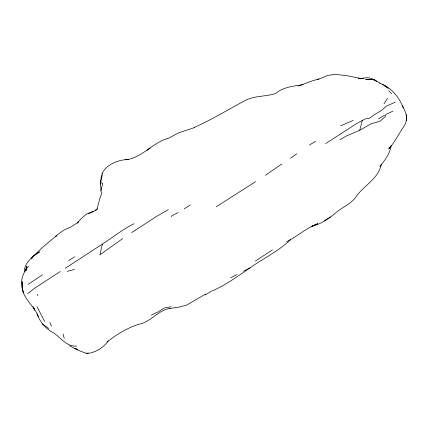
<?xml version="1.0" encoding="UTF-8"?>
<svg xmlns="http://www.w3.org/2000/svg" width="428" height="428" viewBox="0 0 428 428"><rect width="100%" height="100%" fill="white"/><g stroke="black" fill="none" stroke-linecap="round" stroke-linejoin="round"><path stroke-width="0.64" d="M390.074 146.783L388.758 148.965C395.007 141.882 399.046 133.236 404.428 125.543C408.307 119.203 406.161 111.569 402.122 105.86M100.569 184.158L101.383 175.031M406.311 120.766L406.391 114.581M25.814 270.978L26.531 266.355L25.653 270.833M133.996 223.7C122.777 229.376 112.869 237.256 102.329 244.121L99.917 254.874L122.659 238.594M25.99 270.261L26.878 266.467L25.814 270.86M381.311 163.967C378.785 178.936 363.281 185.559 355.625 197.426C350.666 204.07 342.486 207.109 336.269 212.374C329.025 218.612 320.888 224.24 311.44 226.417L317.753 223.673C306.389 228.049 297.198 236.342 286.434 241.82M391.245 145.199C390.175 153.508 384.895 160.158 379.925 166.513M102.677 173.511L100.254 183.248L101.265 190.503M339.96 139.667L346.236 136.056L359.739 130.267L362.27 120.546L365.175 118.931L369.193 118.374L375.126 114.244L381.364 110.574L386.318 106.139L395.221 102.19M31.249 258.913L33.405 255.917L39.617 251.814L32.897 256.474L42.613 247.331L58.304 234.121L64.189 229.927L70.904 226.979L76.981 223.063L81.176 218.671L86.686 213.909L93.673 211.368M55.747 236.679L56.389 235.646L55.645 236.668M32.063 258.004L33.074 256.436M383.986 103.811L387.533 98.419M108.214 340.881C103.458 347.804 95.417 352.661 87.028 353.549L77.816 350.19L69.545 345.685M101.875 173.795C106.738 163.881 118.171 160.029 128.523 159.312M28.457 266.489C21.94 273.278 19.287 284.262 23.738 292.789M77.447 223.09L78.527 221.677L77.489 222.999M171.173 216.6L172.029 215.68L178.134 212.566M33.405 255.917C29.275 260.106 23.647 265.328 24.615 271.791M290.682 239.509C278.847 251.076 263.466 258.218 250.091 267.832C237.754 276.188 225.738 285.171 211.892 291.045M27.66 293.715L34.336 288.429L60.262 271.566M125.383 159.89C141.663 158.06 151.801 143.417 166.899 138.731M205.558 294.106L186.549 305.127L179.166 307.069L169.328 308.567M106.995 342.068C116.459 334.434 126.993 328.148 138.57 324.306C150.779 322.316 157.809 310.198 169.991 308.395M28.141 284.326L42.458 274.846M96.482 209.72L95.412 210.496L97.086 208.859L99.788 198.544L101.907 192.916L100.623 190.514L102.838 183.601L100.944 182.553M290.489 158.189L296.823 153.77M97.531 208.88L94.829 210.753L88.189 213.818M147.023 150.351L150.265 148.104M265.376 175.277L281.972 163.919M65.243 268.286L102.329 244.121M272.422 249.92L255.313 261.112M131.68 232.565L156.359 216.568L168.258 209.688M255.537 181.702L216.21 206.783M325.612 143.626L356.438 123.681L362.27 120.546M68.624 260.599L74.75 256.763M184.211 208.794L190.31 204.975M309.439 145.071L315.538 141.256M378.513 118.925L384.579 115.186M205.215 294.967L211.261 291.291M359.739 130.267L371.183 123.751L379.845 121.359L385.334 116.566L386.013 114.394L392.883 111.168M324.397 220.618L330.641 216.953M167.054 138.95L178.754 132.814L194.74 127.507M86.574 353.651L88.302 352.752M230.671 277.772L237.144 274.46M243.618 271.149L250.091 267.832M194.109 127.458C211.897 119.717 228.381 109.37 245.495 100.345C254.992 95.535 265.767 96.76 275.637 93.502C283.395 86.954 293.464 86.119 303.035 84.696M151.362 315.083L157.969 311.975L164.068 308.096L171.211 306.699M340.495 125.886L353.196 120.402M360.462 78.859C365.17 77.243 371.622 77.04 375.351 80.865M298.268 86.033L312.205 80.908L320.765 78.372L327.511 75.478L335.434 74.349L347.263 75.751L360.938 78.575M67.1 271.373L74.483 269.431M317.715 79.383L319.01 79.169M359.745 78.511L358.498 78.254L363.816 78.463M358.498 78.254L363.581 78.452M76.553 346.102C66.238 346.653 61.049 337.869 53.516 332.797C45.705 328.993 39.82 321.872 37.006 313.703M379.679 82.962L385.441 85.851L388.367 88.312M374.687 80.154L373.869 79.555L365.619 79.555L373.446 79.522L379.128 82.513L379.941 83.465M377.031 81.336L373.446 79.522L375.185 80.897M382.236 84.46C392.599 88.698 399.212 97.787 403.326 107.904M384.269 85.766L385.35 86.536M386.43 87.307L387.511 88.077M42.404 323.926L48.781 328.517M388.795 90.576L391.572 93.818M38.434 316.715C34.791 306.566 24.642 300.183 22.4 289.505L22.176 281.699L22.513 290.468L22.459 290.13L23.893 292.934M33.363 307.197L34.572 309.433M37.033 306.769L44.64 321.412M33.015 306.828L34.775 310.412M49.744 322.391L51.531 326.206M37.386 294.304L37.921 295.614M63.05 334.097L64.237 338.174M77.415 349.334L74.959 348.424L77.415 349.334"/></g></svg>
